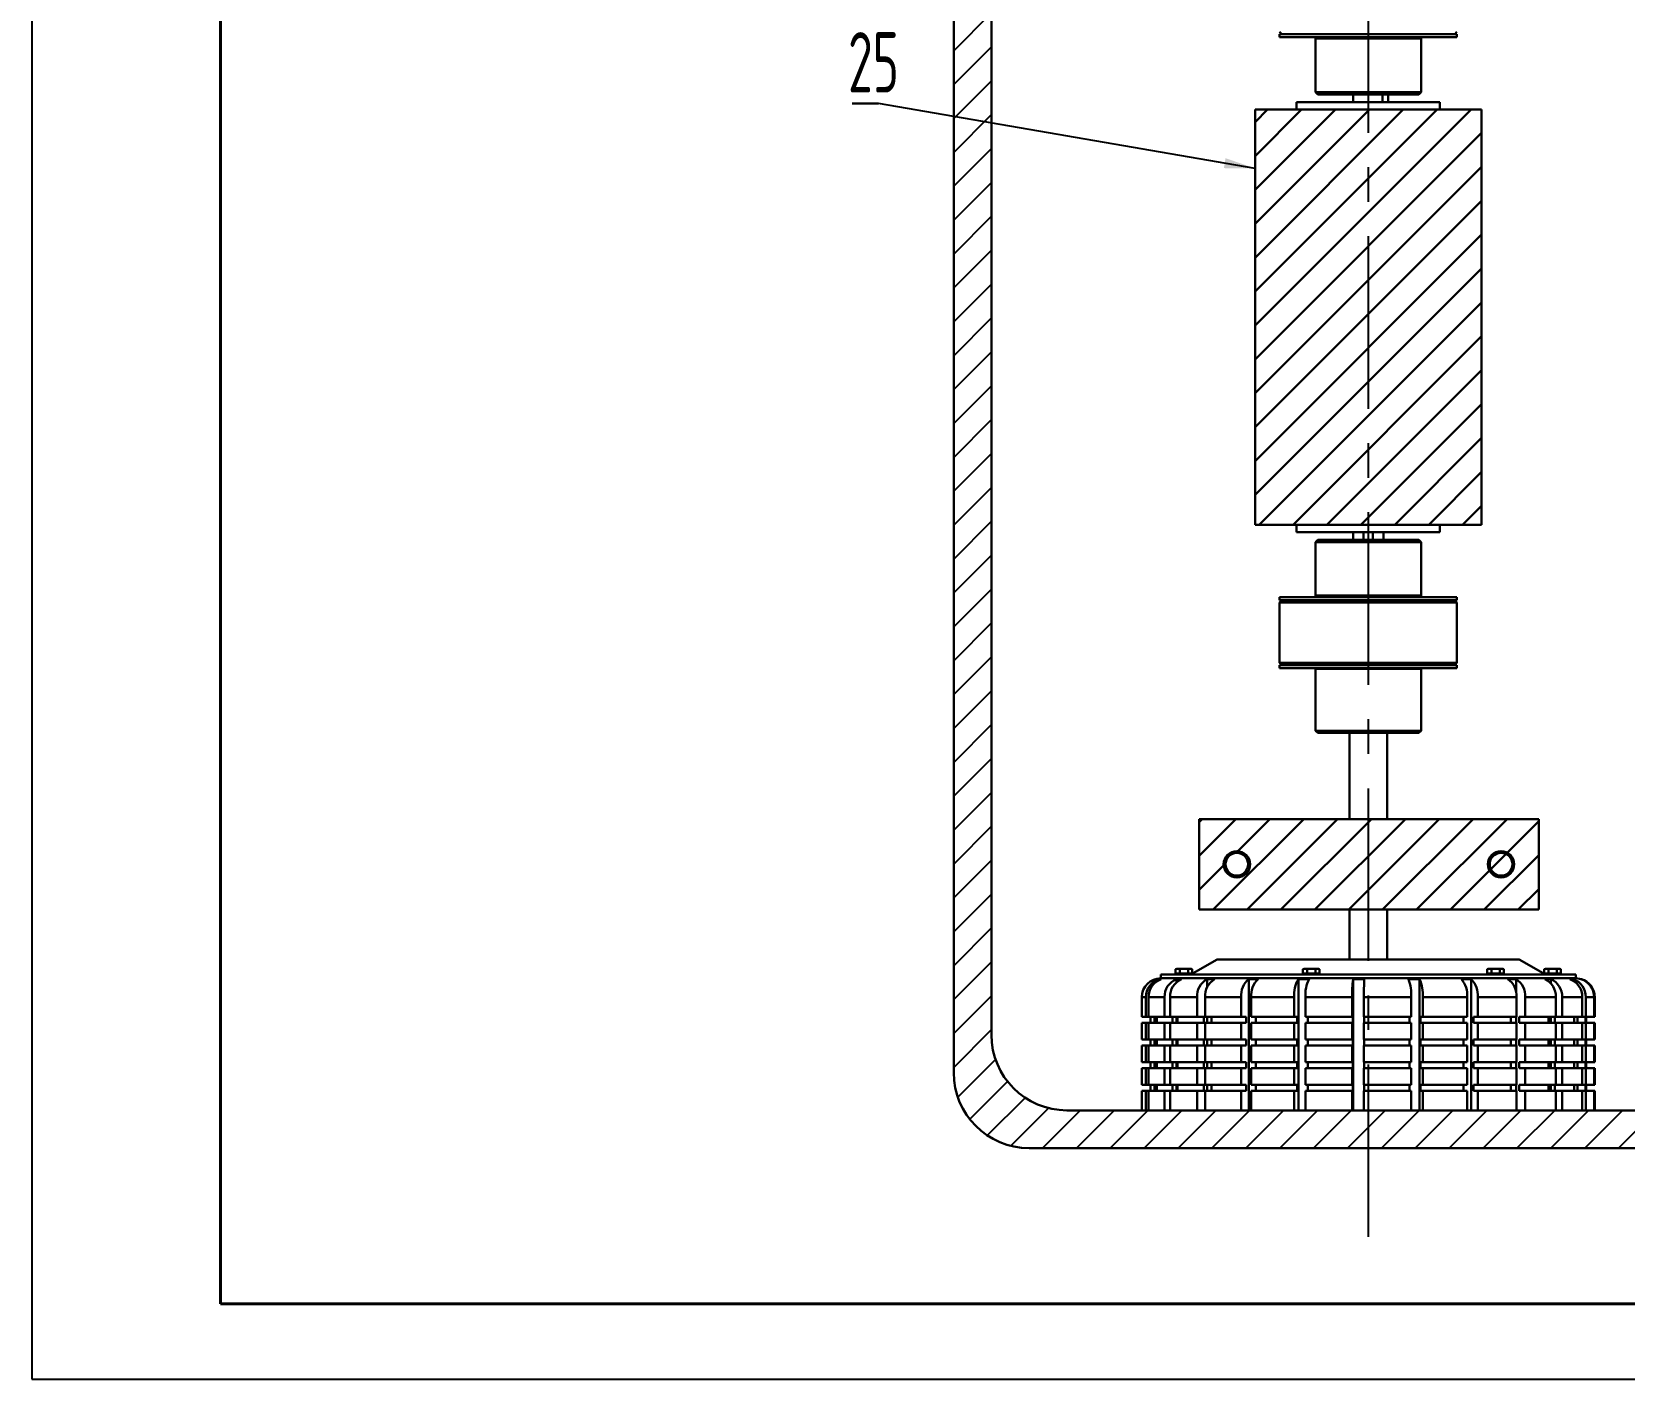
# Model space of a CAD drawing. Header units: millimetres. Extents: x 0 to 4412, y -498 to 1086.
# Drawn here: x 0 to 211, y 0 to 178.5 of the extents above; entities that cross this region are included whole.
import ezdxf

# ---------------------------------------------------------------- set-up
doc = ezdxf.new("R2010")
doc.units = ezdxf.units.MM
doc.header["$LTSCALE"] = 1.8
doc.linetypes.add('CENTERX2', pattern=[20.32, 12.7, -2.54, 2.54, -2.54])
doc.layers.add('10', color=7, linetype='Continuous')
doc.layers.add('5', color=7, linetype='Continuous')
doc.styles.add('SLDTEXTSTYLE3', font='TXT', dxfattribs={"width": 0.7})
doc.dimstyles.new('SLDDIMSTYLE2', dxfattribs={"dimtxt": 0.18, "dimasz": 4.08, "dimexe": 0, "dimexo": 0.0625, "dimgap": 0, "dimtad": 0, "dimtih": 1, "dimtoh": 1, "dimdec": 0, "dimrnd": 1e-09, "dimzin": 0, "dimdsep": 46, "dimtxsty": 'Standard', "dimsah": 1, "dimcen": 0.09, "dimadec": 0, "dimazin": 0, "dimtfac": 4.08, "dimtdec": 0, "dimtofl": 0, "dimtmove": 0, "dimatfit": 3, "dimfxl": 1, "dimfrac": 2, "dimtolj": 1, "dimtzin": 0, "dimarcsym": 0})

# ---------------------------------------------------------------- blocks, each defined once
blk = doc.blocks.new('SW_NOTE_0_24')
at = {"layer": '10', "color": 0}
for p, q in [((-3.46, 0), (0, 0)), ((0, 0), (-3.46, 0)), ((-3.46, 0), (0, 0)), ((0, 0), (-3.46, 0)), ((-3.46, 0), (0, 0)), ((0, 0), (-3.46, 0))]:
    blk.add_line(p, q, dxfattribs=at)
at = {"layer": '10', "color": 0, "insert": (-0.64, 9.45), "char_height": 8, "attachment_point": 2, "style": 'SLDTEXTSTYLE3'}
blk.add_mtext('{\\Fgbenor|c134;25}', dxfattribs=at)

msp = doc.modelspace()

# ---------------------------------------------------------------- hatches: boundary and pattern name
at = {"layer": '10', "linetype": 'Continuous', "lineweight": 25}
h = msp.add_hatch(dxfattribs=at)
h.set_pattern_fill('ANSI31', color=256, style=0)
edge = h.paths.add_edge_path(flags=0)
edge.add_line((132.1298, 30.6141), (562.1298, 30.6141))
edge.add_arc((562.1298, 40.6141), 10, 270, 360)
edge.add_line((572.1298, 40.6141), (572.1298, 240.8141))
edge.add_arc((562.1298, 240.8141), 10, 0, 90)
edge.add_line((562.1298, 250.8141), (132.1298, 250.8141))
edge.add_arc((132.1298, 240.8141), 10, 90, 180)
edge.add_line((122.1298, 240.8141), (122.1298, 40.6141))
edge.add_arc((132.1298, 40.6141), 10, 180, 270)
edge = h.paths.add_edge_path(flags=0)
edge.add_arc((137.1298, 45.6141), 10, 180, 270, ccw=False)
edge.add_line((127.1298, 45.6141), (127.1298, 235.8141))
edge.add_arc((137.1298, 235.8141), 10, 90, 180, ccw=False)
edge.add_line((137.1298, 245.8141), (557.1298, 245.8141))
edge.add_arc((557.1298, 235.8141), 10, 0, 90, ccw=False)
edge.add_line((567.1298, 235.8141), (567.1298, 45.6141))
edge.add_arc((557.1298, 45.6141), 10, -90, 0, ccw=False)
edge.add_line((557.1298, 35.6141), (137.1298, 35.6141))
at = {"layer": '10', "linetype": 'Continuous', "lineweight": 30}
h = msp.add_hatch(dxfattribs=at)
h.set_pattern_fill('ANSI31', color=256, style=0)
h.paths.add_polyline_path([(162.0526, 113.2141), (192.0526, 113.2141), (192.0526, 168.2141), (162.0526, 168.2141)], flags=0)
h = msp.add_hatch(dxfattribs=at)
h.set_pattern_fill('ANSI31', color=256, style=0)
h.paths.add_polyline_path([(154.6422, 62.2141), (199.6422, 62.2141), (199.6422, 74.2141), (154.6422, 74.2141)], flags=0)
edge = h.paths.add_edge_path(flags=0)
edge.add_arc((194.6422, 68.2141), 1.75, 0, 360)
edge = h.paths.add_edge_path(flags=0)
edge.add_arc((159.6422, 68.2141), 1.75, 0, 360)
at = {"layer": '10', "linetype": 'Continuous', "lineweight": 18}
h = msp.add_hatch(dxfattribs=at)
h.set_pattern_fill('ANSI32', color=256, style=0)
edge = h.paths.add_edge_path(flags=0)
edge.add_arc((159.6422, 68.2141), 1.5, 0, 360)
at = {"layer": '10', "linetype": 'Continuous', "lineweight": 30}
h = msp.add_hatch(dxfattribs=at)
h.set_pattern_fill('ANSI32', color=256, style=0)
edge = h.paths.add_edge_path(flags=0)
edge.add_arc((194.6422, 68.2141), 1.5, 0, 360)

# ---------------------------------------------------------------- linework, layer by layer
at = {"color": 7, "linetype": 'Continuous', "lineweight": 30}
for p, q in [((122.1298, 40.6141), (122.1298, 240.8141)), ((127.1298, 45.6141), (127.1298, 235.8141)), ((165.3026, 178.5141), (165.6026, 178.2141)), ((165.3026, 178.2141), (165.3026, 177.8141)), ((188.8026, 178.2141), (165.3026, 178.2141)), ((188.8026, 177.8141), (165.3026, 177.8141)), ((170.0526, 177.6141), (170.0526, 170.5141)), ((184.0526, 177.6141), (170.0526, 177.6141)), ((184.0526, 170.5141), (184.0526, 177.6141)), ((188.5026, 178.2141), (188.8026, 178.5141)), ((188.8026, 177.8141), (188.8026, 178.2141)), ((167.5526, 169.2141), (167.5526, 168.2141)), ((167.5526, 169.2141), (177.0526, 169.2141)), ((170.0526, 170.5141), (170.3526, 170.2141)), ((170.0526, 170.5141), (184.0526, 170.5141)), ((183.7526, 170.2141), (170.3526, 170.2141)), ((175.0526, 170.2141), (175.0526, 169.2141)), ((177.0526, 169.2141), (186.5526, 169.2141)), ((178.9524, 170.2141), (178.9524, 169.2141)), ((179.7024, 170.2141), (179.7024, 169.2141)), ((183.7526, 170.2141), (184.0526, 170.5141)), ((186.5526, 168.2141), (186.5526, 169.2141)), ((162.0526, 113.2141), (162.0526, 168.2141)), ((162.0526, 168.2141), (192.0526, 168.2141)), ((192.0526, 168.2141), (192.0526, 113.2141)), ((192.0526, 113.2141), (162.0526, 113.2141)), ((167.5526, 113.2141), (167.5526, 112.2141)), ((186.5526, 112.2141), (167.5526, 112.2141)), ((175.0526, 112.2141), (175.0526, 111.2141)), ((176.4276, 111.2141), (176.4276, 112.2141)), ((177.6776, 111.2141), (177.6776, 112.2141)), ((179.0526, 111.2141), (179.0526, 112.2141)), ((186.5526, 112.2141), (186.5526, 113.2141)), ((170.3526, 111.2141), (170.0526, 110.9141)), ((170.0526, 110.9141), (170.0526, 103.8141)), ((184.0526, 110.9141), (170.0526, 110.9141)), ((170.3526, 111.2141), (183.7526, 111.2141)), ((184.0526, 110.9141), (183.7526, 111.2141)), ((184.0526, 103.8141), (184.0526, 110.9141)), ((165.3026, 103.6141), (165.3026, 103.2141)), ((165.3026, 103.6141), (174.0115, 103.6141)), ((170.0526, 103.8141), (184.0526, 103.8141)), ((174.0115, 103.6141), (188.8026, 103.6141)), ((188.8026, 103.2141), (188.8026, 103.6141)), ((165.6026, 103.2141), (165.3026, 102.9141)), ((165.3026, 103.2141), (174.0115, 103.2141)), ((165.3026, 102.9141), (165.3026, 94.9141)), ((182.9276, 102.9141), (165.3026, 102.9141)), ((174.0115, 103.2141), (188.8026, 103.2141)), ((188.8026, 102.9141), (182.9276, 102.9141)), ((188.8026, 102.9141), (188.5026, 103.2141)), ((188.8026, 94.9141), (188.8026, 102.9141)), ((165.3026, 94.9141), (165.6026, 94.6141)), ((165.3026, 94.9141), (182.9276, 94.9141)), ((165.3026, 94.6141), (165.3026, 94.2141)), ((165.3026, 94.6141), (185.3611, 94.6141)), ((165.3026, 94.2141), (185.3611, 94.2141)), ((170.0526, 94.1141), (170.0526, 85.9141)), ((184.0526, 94.1141), (170.0526, 94.1141)), ((182.9276, 94.9141), (188.8026, 94.9141)), ((184.0526, 85.9141), (184.0526, 94.1141)), ((185.3611, 94.6141), (188.8026, 94.6141)), ((185.3611, 94.2141), (188.8026, 94.2141)), ((188.5026, 94.6141), (188.8026, 94.9141)), ((188.8026, 94.2141), (188.8026, 94.6141)), ((170.0526, 85.9141), (170.3526, 85.6141)), ((170.0526, 85.9141), (184.0526, 85.9141)), ((183.7526, 85.6141), (170.3526, 85.6141)), ((174.5526, 85.6141), (174.5526, 74.2141)), ((179.5526, 74.2141), (179.5526, 85.6141)), ((183.7526, 85.6141), (184.0526, 85.9141)), ((154.6422, 74.2141), (154.6422, 62.2141)), ((154.6422, 74.2141), (199.6422, 74.2141)), ((199.6422, 62.2141), (199.6422, 74.2141)), ((199.6422, 62.2141), (154.6422, 62.2141)), ((174.5526, 62.2141), (174.5526, 55.6141)), ((179.5526, 55.6141), (179.5526, 62.2141)), ((157.0526, 55.6141), (153.5526, 53.6141)), ((197.0526, 55.6141), (157.0526, 55.6141)), ((200.5526, 53.6141), (197.0526, 55.6141)), ((149.3127, 52.9989), (149.6304, 52.9989)), ((149.3127, 52.8701), (149.3127, 52.9989)), ((149.5526, 53.6141), (149.5526, 53.1141)), ((204.5526, 53.6141), (149.5526, 53.6141)), ((149.5526, 53.1141), (204.5526, 53.1141)), ((151.6812, 54.3766), (151.5335, 54.3228)), ((151.5335, 54.3228), (151.8091, 54.3766)), ((151.5335, 53.7391), (151.5335, 54.3228)), ((152.0848, 53.7391), (151.5335, 53.7391)), ((151.641, 52.9989), (152.3218, 52.9989)), ((151.641, 52.5931), (151.641, 52.9989)), ((151.8091, 54.3766), (151.6812, 54.3766)), ((151.7437, 53.7391), (151.8687, 53.6141)), ((151.8091, 54.3766), (152.0848, 54.3228)), ((152.6362, 54.3766), (151.8091, 54.3766)), ((152.0848, 53.7391), (152.0848, 54.3228)), ((153.1876, 53.7391), (152.0848, 53.7391)), ((152.6362, 54.3766), (153.4633, 54.3766)), ((153.1876, 54.3228), (153.4633, 54.3766)), ((153.1876, 53.7391), (153.1876, 54.3228)), ((153.7389, 53.7391), (153.1876, 53.7391)), ((153.4037, 53.6141), (153.5287, 53.7391)), ((153.4633, 54.3766), (153.7389, 54.3228)), ((153.5912, 54.3766), (153.4633, 54.3766)), ((153.7389, 54.3228), (153.5912, 54.3766)), ((153.7389, 53.7391), (153.7389, 54.3228)), ((155.7011, 52.9989), (156.6985, 52.9989)), ((155.7011, 51.9159), (155.7011, 52.9989)), ((161.2163, 52.9989), (162.4624, 52.9989)), ((161.2163, 35.6141), (161.2163, 52.9989)), ((167.8107, 52.9989), (169.2205, 52.9989)), ((167.8107, 35.6141), (167.8107, 52.9989)), ((168.5402, 54.3766), (168.3924, 54.3228)), ((168.3924, 54.3228), (168.6681, 54.3766)), ((168.3924, 53.7391), (168.3924, 54.3228)), ((168.9438, 53.7391), (168.3924, 53.7391)), ((168.6681, 54.3766), (168.5402, 54.3766)), ((168.6027, 53.7391), (168.7277, 53.6141)), ((168.6681, 54.3766), (168.9438, 54.3228)), ((169.4952, 54.3766), (168.6681, 54.3766)), ((168.9438, 54.3228), (169.4952, 54.3766)), ((168.9438, 53.7391), (168.9438, 54.3228)), ((170.0465, 53.7391), (168.9438, 53.7391)), ((169.4952, 54.3766), (170.0465, 54.3228)), ((170.3222, 54.3766), (169.4952, 54.3766)), ((170.0465, 53.7391), (170.0465, 54.3228)), ((170.5979, 53.7391), (170.0465, 53.7391)), ((170.2627, 53.6141), (170.3877, 53.7391)), ((170.3222, 54.3766), (170.4502, 54.3766)), ((170.5979, 54.3228), (170.4502, 54.3766)), ((170.5979, 53.7391), (170.5979, 54.3228)), ((175.0349, 52.9989), (176.5124, 52.9989)), ((175.0349, 35.6141), (175.0349, 52.9989)), ((182.3967, 52.9989), (183.8411, 52.9989)), ((183.8411, 35.6141), (183.8411, 52.9989)), ((189.3942, 52.9989), (190.7072, 52.9989)), ((190.7072, 35.6141), (190.7072, 52.9989)), ((192.9566, 54.3766), (192.8088, 54.3228)), ((192.8088, 53.7391), (192.8088, 54.3228)), ((193.3602, 53.7391), (192.8088, 53.7391)), ((193.0845, 54.3766), (192.9566, 54.3766)), ((193.0191, 53.7391), (193.1441, 53.6141)), ((193.9116, 54.3766), (193.0845, 54.3766)), ((193.3602, 54.3228), (193.9116, 54.3766)), ((193.3602, 53.7391), (193.3602, 54.3228)), ((194.4629, 53.7391), (193.3602, 53.7391)), ((193.9116, 54.3766), (194.4629, 54.3228)), ((194.7386, 54.3766), (193.9116, 54.3766)), ((194.4629, 54.3228), (194.7386, 54.3766)), ((194.4629, 53.7391), (194.4629, 54.3228)), ((195.0143, 53.7391), (194.4629, 53.7391)), ((194.6791, 53.6141), (194.8041, 53.7391)), ((194.7386, 54.3766), (195.0143, 54.3228)), ((194.8666, 54.3766), (194.7386, 54.3766)), ((195.0143, 54.3228), (194.8666, 54.3766)), ((195.0143, 53.7391), (195.0143, 54.3228)), ((195.5507, 52.9989), (196.6428, 52.9989)), ((196.6428, 51.2497), (196.6428, 52.9989)), ((200.514, 54.3766), (200.3663, 54.3228)), ((200.3663, 54.3228), (200.6419, 54.3766)), ((200.3663, 53.7391), (200.3663, 54.3228)), ((200.9176, 53.7391), (200.3663, 53.7391)), ((200.4465, 52.9989), (201.2433, 52.9989)), ((200.6419, 54.3766), (200.514, 54.3766)), ((200.5765, 53.7391), (200.7015, 53.6141)), ((201.469, 54.3766), (200.6419, 54.3766)), ((200.6419, 54.3766), (200.9176, 54.3228)), ((200.9176, 53.7391), (200.9176, 54.3228)), ((202.0204, 53.7391), (200.9176, 53.7391)), ((201.2433, 52.4358), (201.2433, 52.9989)), ((202.2961, 54.3766), (201.469, 54.3766)), ((202.0204, 54.3228), (202.2961, 54.3766)), ((202.0204, 53.7391), (202.0204, 54.3228)), ((202.5717, 53.7391), (202.0204, 53.7391)), ((202.2365, 53.6141), (202.3615, 53.7391)), ((202.2961, 54.3766), (202.5717, 54.3228)), ((202.424, 54.3766), (202.2961, 54.3766)), ((202.5717, 54.3228), (202.424, 54.3766)), ((202.5717, 53.7391), (202.5717, 54.3228)), ((203.7481, 52.9989), (204.1952, 52.9989)), ((204.1952, 52.7944), (204.1952, 52.9989)), ((204.5526, 53.1141), (204.5526, 53.6141)), ((205.2305, 52.9989), (205.2974, 52.9989)), ((205.2974, 52.9768), (205.2974, 52.9989)), ((147.0526, 50.6141), (147.0526, 48.0141)), ((147.5943, 50.6141), (147.0526, 50.6141)), ((147.5943, 48.0141), (147.5943, 50.6141)), ((150.0669, 50.6141), (147.9317, 50.6141)), ((147.9317, 48.0141), (147.9317, 50.6141)), ((150.0669, 48.0141), (150.0669, 50.6141)), ((154.3785, 50.6141), (150.7898, 50.6141)), ((150.7898, 48.0141), (150.7898, 50.6141)), ((154.3785, 48.0141), (154.3785, 50.6141)), ((160.2353, 50.6141), (155.4377, 50.6141)), ((155.4377, 48.0141), (155.4377, 50.6141)), ((160.2353, 48.0141), (160.2353, 50.6141)), ((167.2382, 50.6141), (161.5586, 50.6141)), ((161.5586, 48.0141), (161.5586, 50.6141)), ((167.2382, 48.0141), (167.2382, 50.6141)), ((174.91, 50.6141), (168.7354, 50.6141)), ((168.7354, 48.0141), (168.7354, 50.6141)), ((174.91, 48.0141), (174.91, 50.6141)), ((182.7277, 50.6141), (176.479, 50.6141)), ((176.479, 48.0141), (176.479, 50.6141)), ((182.7277, 48.0141), (182.7277, 50.6141)), ((190.1587, 50.6141), (184.2617, 50.6141)), ((184.2617, 48.0141), (184.2617, 50.6141)), ((190.1587, 48.0141), (190.1587, 50.6141)), ((196.6966, 50.6141), (191.5531, 50.6141)), ((191.5531, 48.0141), (191.5531, 50.6141)), ((196.6966, 48.0141), (196.6966, 50.6141)), ((201.8957, 50.6141), (197.8563, 50.6141)), ((197.8563, 48.0141), (197.8563, 50.6141)), ((201.8957, 48.0141), (201.8957, 50.6141)), ((205.4018, 50.6141), (202.7418, 50.6141)), ((202.7418, 48.0141), (202.7418, 50.6141)), ((205.4018, 48.0141), (205.4018, 50.6141)), ((206.976, 50.6141), (205.8766, 50.6141)), ((205.8766, 48.0141), (205.8766, 50.6141)), ((206.976, 48.0141), (206.976, 50.6141)), ((207.0471, 48.0141), (207.0471, 50.6141)), ((207.0526, 50.6141), (207.0471, 50.6141)), ((207.0526, 48.0141), (207.0526, 50.6141)), ((147.5943, 48.0141), (147.0526, 48.0141)), ((147.0526, 47.2141), (147.0526, 45.0141)), ((147.5943, 47.2141), (147.0526, 47.2141)), ((147.9317, 48.0141), (147.5943, 48.0141)), ((147.5943, 45.0141), (147.5943, 47.2141)), ((147.5943, 47.2141), (147.9317, 47.2141)), ((150.0669, 48.0141), (147.9317, 48.0141)), ((147.9317, 45.0141), (147.9317, 47.2141)), ((150.0669, 47.2141), (147.9317, 47.2141)), ((148.2026, 48.0141), (148.2026, 47.2141)), ((148.7235, 47.2141), (148.7235, 48.0141)), ((149.048, 48.0141), (149.048, 47.2141)), ((150.7898, 48.0141), (150.0669, 48.0141)), ((150.0669, 45.0141), (150.0669, 47.2141)), ((150.0669, 47.2141), (150.7898, 47.2141)), ((154.3785, 48.0141), (150.7898, 48.0141)), ((150.7898, 45.0141), (150.7898, 47.2141)), ((154.3785, 47.2141), (150.7898, 47.2141)), ((151.1013, 47.2141), (151.1013, 48.0141)), ((151.641, 47.2141), (151.641, 48.0141)), ((151.7965, 48.0141), (151.7965, 47.2141)), ((155.2477, 48.0141), (154.3785, 48.0141)), ((154.3785, 45.0141), (154.3785, 47.2141)), ((154.3785, 47.2141), (155.2477, 47.2141)), ((155.2477, 47.2141), (155.2477, 48.0141)), ((160.2353, 48.0141), (155.4377, 48.0141)), ((155.4377, 45.0141), (155.4377, 47.2141)), ((160.2353, 47.2141), (155.4377, 47.2141)), ((155.7011, 47.2141), (155.7011, 48.0141)), ((156.2662, 48.0141), (156.2662, 47.2141)), ((160.88, 48.0141), (160.2353, 48.0141)), ((160.2353, 45.0141), (160.2353, 47.2141)), ((160.2353, 47.2141), (160.88, 47.2141)), ((160.88, 47.2141), (160.88, 48.0141)), ((167.2382, 48.0141), (161.5586, 48.0141)), ((161.5586, 45.0141), (161.5586, 47.2141)), ((167.2382, 47.2141), (161.5586, 47.2141)), ((162.1525, 48.0141), (162.1525, 47.2141)), ((167.6144, 48.0141), (167.2382, 48.0141)), ((167.2382, 45.0141), (167.2382, 47.2141)), ((167.2382, 47.2141), (167.6144, 47.2141)), ((167.6144, 47.2141), (167.6144, 48.0141)), ((174.91, 48.0141), (168.7354, 48.0141)), ((168.7354, 45.0141), (168.7354, 47.2141)), ((174.91, 47.2141), (168.7354, 47.2141)), ((169.0542, 48.0141), (169.0542, 47.2141)), ((174.9921, 48.0141), (174.91, 48.0141)), ((174.91, 45.0141), (174.91, 47.2141)), ((174.91, 47.2141), (174.9921, 47.2141)), ((174.9921, 47.2141), (174.9921, 48.0141)), ((182.7277, 48.0141), (176.479, 48.0141)), ((176.479, 45.0141), (176.479, 47.2141)), ((182.7277, 47.2141), (176.479, 47.2141)), ((176.5009, 48.0141), (176.5009, 47.2141)), ((182.5102, 47.2141), (182.5102, 48.0141)), ((182.7277, 45.0141), (182.7277, 47.2141)), ((183.9853, 48.0141), (183.9853, 47.2141)), ((184.2617, 48.0141), (183.9853, 48.0141)), ((183.9853, 47.2141), (184.2617, 47.2141)), ((190.1587, 48.0141), (184.2617, 48.0141)), ((184.2617, 45.0141), (184.2617, 47.2141)), ((190.1587, 47.2141), (184.2617, 47.2141)), ((189.6563, 47.2141), (189.6563, 48.0141)), ((190.1587, 45.0141), (190.1587, 47.2141)), ((190.9972, 48.0141), (190.9972, 47.2141)), ((191.5531, 48.0141), (190.9972, 48.0141)), ((190.9972, 47.2141), (191.5531, 47.2141)), ((196.6966, 48.0141), (191.5531, 48.0141)), ((191.5531, 45.0141), (191.5531, 47.2141)), ((196.6966, 47.2141), (191.5531, 47.2141)), ((195.9435, 47.2141), (195.9435, 48.0141)), ((196.6428, 47.2141), (196.6428, 48.0141)), ((196.6966, 45.0141), (196.6966, 47.2141)), ((197.8563, 48.0141), (197.0588, 48.0141)), ((197.0588, 48.0141), (197.0588, 47.2141)), ((197.0588, 47.2141), (197.8563, 47.2141)), ((201.8957, 48.0141), (197.8563, 48.0141)), ((197.8563, 45.0141), (197.8563, 47.2141)), ((201.8957, 47.2141), (197.8563, 47.2141)), ((200.9434, 47.2141), (200.9434, 48.0141)), ((201.2433, 47.2141), (201.2433, 48.0141)), ((201.757, 48.0141), (201.757, 47.2141)), ((202.7418, 48.0141), (201.8957, 48.0141)), ((201.8957, 45.0141), (201.8957, 47.2141)), ((201.8957, 47.2141), (202.7418, 47.2141)), ((205.4018, 48.0141), (202.7418, 48.0141)), ((202.7418, 45.0141), (202.7418, 47.2141)), ((205.4018, 47.2141), (202.7418, 47.2141)), ((204.3151, 47.2141), (204.3151, 48.0141)), ((204.7717, 48.0141), (204.7717, 47.2141)), ((205.8766, 48.0141), (205.4018, 48.0141)), ((205.4018, 45.0141), (205.4018, 47.2141)), ((205.4018, 47.2141), (205.8766, 47.2141)), ((205.8289, 47.2141), (205.8289, 48.0141)), ((206.976, 48.0141), (205.8766, 48.0141)), ((205.8766, 45.0141), (205.8766, 47.2141)), ((206.976, 47.2141), (205.8766, 47.2141)), ((205.8973, 48.0141), (205.8973, 47.2141)), ((205.9026, 47.2141), (205.9026, 48.0141)), ((207.0471, 48.0141), (206.976, 48.0141)), ((206.976, 45.0141), (206.976, 47.2141)), ((206.976, 47.2141), (207.0471, 47.2141)), ((207.0526, 48.0141), (207.0471, 48.0141)), ((207.0471, 45.0141), (207.0471, 47.2141)), ((207.0526, 47.2141), (207.0471, 47.2141)), ((207.0526, 45.0141), (207.0526, 47.2141)), ((147.5943, 45.0141), (147.0526, 45.0141)), ((147.9317, 45.0141), (147.5943, 45.0141)), ((150.0669, 45.0141), (147.9317, 45.0141)), ((148.2026, 45.0141), (148.2026, 44.2141)), ((148.7235, 44.2141), (148.7235, 45.0141)), ((149.048, 45.0141), (149.048, 44.2141)), ((150.7898, 45.0141), (150.0669, 45.0141)), ((154.3785, 45.0141), (150.7898, 45.0141)), ((151.1013, 44.2141), (151.1013, 45.0141)), ((151.641, 44.2141), (151.641, 45.0141)), ((151.7965, 45.0141), (151.7965, 44.2141)), ((155.2477, 45.0141), (154.3785, 45.0141)), ((155.2477, 44.2141), (155.2477, 45.0141)), ((160.2353, 45.0141), (155.4377, 45.0141)), ((155.7011, 44.2141), (155.7011, 45.0141)), ((156.2662, 45.0141), (156.2662, 44.2141)), ((160.88, 45.0141), (160.2353, 45.0141)), ((160.88, 44.2141), (160.88, 45.0141)), ((167.2382, 45.0141), (161.5586, 45.0141)), ((162.1525, 45.0141), (162.1525, 44.2141)), ((167.6144, 45.0141), (167.2382, 45.0141)), ((167.6144, 44.2141), (167.6144, 45.0141)), ((174.91, 45.0141), (168.7354, 45.0141)), ((169.0542, 45.0141), (169.0542, 44.2141)), ((174.9921, 45.0141), (174.91, 45.0141)), ((174.9921, 44.2141), (174.9921, 45.0141)), ((182.7277, 45.0141), (176.479, 45.0141)), ((176.5009, 45.0141), (176.5009, 44.2141)), ((182.5102, 44.2141), (182.5102, 45.0141)), ((183.9853, 45.0141), (183.9853, 44.2141)), ((184.2617, 45.0141), (183.9853, 45.0141)), ((190.1587, 45.0141), (184.2617, 45.0141)), ((189.6563, 44.2141), (189.6563, 45.0141)), ((190.9972, 45.0141), (190.9972, 44.2141)), ((191.5531, 45.0141), (190.9972, 45.0141)), ((196.6966, 45.0141), (191.5531, 45.0141)), ((195.9435, 44.2141), (195.9435, 45.0141)), ((196.6428, 44.2141), (196.6428, 45.0141)), ((197.8563, 45.0141), (197.0588, 45.0141)), ((197.0588, 45.0141), (197.0588, 44.2141)), ((201.8957, 45.0141), (197.8563, 45.0141)), ((200.9434, 44.2141), (200.9434, 45.0141)), ((201.2433, 44.2141), (201.2433, 45.0141)), ((201.757, 45.0141), (201.757, 44.2141)), ((202.7418, 45.0141), (201.8957, 45.0141)), ((205.4018, 45.0141), (202.7418, 45.0141)), ((204.3151, 44.2141), (204.3151, 45.0141)), ((204.7717, 45.0141), (204.7717, 44.2141)), ((205.8766, 45.0141), (205.4018, 45.0141)), ((205.8289, 44.2141), (205.8289, 45.0141)), ((206.976, 45.0141), (205.8766, 45.0141)), ((205.8973, 45.0141), (205.8973, 44.2141)), ((205.9026, 44.2141), (205.9026, 45.0141)), ((207.0471, 45.0141), (206.976, 45.0141)), ((207.0526, 45.0141), (207.0471, 45.0141)), ((147.0526, 44.2141), (147.0526, 42.0141)), ((147.5943, 44.2141), (147.0526, 44.2141)), ((147.5943, 42.0141), (147.5943, 44.2141)), ((147.5943, 44.2141), (147.9317, 44.2141)), ((147.9317, 42.0141), (147.9317, 44.2141)), ((150.0669, 44.2141), (147.9317, 44.2141)), ((150.0669, 42.0141), (150.0669, 44.2141)), ((150.0669, 44.2141), (150.7898, 44.2141)), ((150.7898, 42.0141), (150.7898, 44.2141)), ((154.3785, 44.2141), (150.7898, 44.2141)), ((154.3785, 42.0141), (154.3785, 44.2141)), ((154.3785, 44.2141), (155.2477, 44.2141)), ((155.4377, 42.0141), (155.4377, 44.2141)), ((160.2353, 44.2141), (155.4377, 44.2141)), ((160.2353, 42.0141), (160.2353, 44.2141)), ((160.2353, 44.2141), (160.88, 44.2141)), ((161.5586, 42.0141), (161.5586, 44.2141)), ((167.2382, 44.2141), (161.5586, 44.2141)), ((167.2382, 42.0141), (167.2382, 44.2141)), ((167.2382, 44.2141), (167.6144, 44.2141)), ((168.7354, 42.0141), (168.7354, 44.2141)), ((174.91, 44.2141), (168.7354, 44.2141)), ((174.91, 42.0141), (174.91, 44.2141)), ((174.91, 44.2141), (174.9921, 44.2141)), ((176.479, 42.0141), (176.479, 44.2141)), ((182.7277, 44.2141), (176.479, 44.2141)), ((182.7277, 42.0141), (182.7277, 44.2141)), ((183.9853, 44.2141), (184.2617, 44.2141)), ((184.2617, 42.0141), (184.2617, 44.2141)), ((190.1587, 44.2141), (184.2617, 44.2141)), ((190.1587, 42.0141), (190.1587, 44.2141)), ((190.9972, 44.2141), (191.5531, 44.2141)), ((191.5531, 42.0141), (191.5531, 44.2141)), ((196.6966, 44.2141), (191.5531, 44.2141)), ((196.6966, 42.0141), (196.6966, 44.2141)), ((197.0588, 44.2141), (197.8563, 44.2141)), ((197.8563, 42.0141), (197.8563, 44.2141)), ((201.8957, 44.2141), (197.8563, 44.2141)), ((201.8957, 42.0141), (201.8957, 44.2141)), ((201.8957, 44.2141), (202.7418, 44.2141)), ((202.7418, 42.0141), (202.7418, 44.2141)), ((205.4018, 44.2141), (202.7418, 44.2141)), ((205.4018, 42.0141), (205.4018, 44.2141)), ((205.4018, 44.2141), (205.8766, 44.2141)), ((205.8766, 42.0141), (205.8766, 44.2141)), ((206.976, 44.2141), (205.8766, 44.2141)), ((206.976, 42.0141), (206.976, 44.2141)), ((206.976, 44.2141), (207.0471, 44.2141)), ((207.0471, 42.0141), (207.0471, 44.2141)), ((207.0526, 44.2141), (207.0471, 44.2141)), ((207.0526, 42.0141), (207.0526, 44.2141)), ((147.5943, 42.0141), (147.0526, 42.0141)), ((147.0526, 41.2141), (147.0526, 39.0141)), ((147.5943, 41.2141), (147.0526, 41.2141)), ((147.9317, 42.0141), (147.5943, 42.0141)), ((147.5943, 39.0141), (147.5943, 41.2141)), ((147.5943, 41.2141), (147.9317, 41.2141)), ((150.0669, 42.0141), (147.9317, 42.0141)), ((147.9317, 39.0141), (147.9317, 41.2141)), ((150.0669, 41.2141), (147.9317, 41.2141)), ((148.2026, 42.0141), (148.2026, 41.2141)), ((148.7235, 41.2141), (148.7235, 42.0141)), ((149.048, 42.0141), (149.048, 41.2141)), ((150.7898, 42.0141), (150.0669, 42.0141)), ((150.0669, 39.0141), (150.0669, 41.2141)), ((150.0669, 41.2141), (150.7898, 41.2141)), ((154.3785, 42.0141), (150.7898, 42.0141)), ((150.7898, 39.0141), (150.7898, 41.2141)), ((154.3785, 41.2141), (150.7898, 41.2141)), ((151.1013, 41.2141), (151.1013, 42.0141)), ((151.641, 41.2141), (151.641, 42.0141)), ((151.7965, 42.0141), (151.7965, 41.2141)), ((155.2477, 42.0141), (154.3785, 42.0141)), ((154.3785, 39.0141), (154.3785, 41.2141)), ((154.3785, 41.2141), (155.2477, 41.2141)), ((155.2477, 41.2141), (155.2477, 42.0141)), ((160.2353, 42.0141), (155.4377, 42.0141)), ((155.4377, 39.0141), (155.4377, 41.2141)), ((160.2353, 41.2141), (155.4377, 41.2141)), ((155.7011, 41.2141), (155.7011, 42.0141)), ((156.2662, 42.0141), (156.2662, 41.2141)), ((160.88, 42.0141), (160.2353, 42.0141)), ((160.2353, 39.0141), (160.2353, 41.2141)), ((160.2353, 41.2141), (160.88, 41.2141)), ((160.88, 41.2141), (160.88, 42.0141)), ((167.2382, 42.0141), (161.5586, 42.0141)), ((161.5586, 39.0141), (161.5586, 41.2141)), ((167.2382, 41.2141), (161.5586, 41.2141)), ((162.1525, 42.0141), (162.1525, 41.2141)), ((167.6144, 42.0141), (167.2382, 42.0141)), ((167.2382, 39.0141), (167.2382, 41.2141)), ((167.2382, 41.2141), (167.6144, 41.2141)), ((167.6144, 41.2141), (167.6144, 42.0141)), ((174.91, 42.0141), (168.7354, 42.0141)), ((168.7354, 39.0141), (168.7354, 41.2141)), ((174.91, 41.2141), (168.7354, 41.2141)), ((169.0542, 42.0141), (169.0542, 41.2141)), ((174.9921, 42.0141), (174.91, 42.0141)), ((174.91, 39.0141), (174.91, 41.2141)), ((174.91, 41.2141), (174.9921, 41.2141)), ((174.9921, 41.2141), (174.9921, 42.0141)), ((182.7277, 42.0141), (176.479, 42.0141)), ((176.479, 39.0141), (176.479, 41.2141)), ((182.7277, 41.2141), (176.479, 41.2141)), ((176.5009, 42.0141), (176.5009, 41.2141)), ((182.5102, 41.2141), (182.5102, 42.0141)), ((182.7277, 39.0141), (182.7277, 41.2141)), ((183.9853, 42.0141), (183.9853, 41.2141)), ((184.2617, 42.0141), (183.9853, 42.0141)), ((183.9853, 41.2141), (184.2617, 41.2141)), ((190.1587, 42.0141), (184.2617, 42.0141)), ((184.2617, 39.0141), (184.2617, 41.2141)), ((190.1587, 41.2141), (184.2617, 41.2141)), ((189.6563, 41.2141), (189.6563, 42.0141)), ((190.1587, 39.0141), (190.1587, 41.2141)), ((190.9972, 42.0141), (190.9972, 41.2141)), ((191.5531, 42.0141), (190.9972, 42.0141)), ((190.9972, 41.2141), (191.5531, 41.2141)), ((196.6966, 42.0141), (191.5531, 42.0141)), ((191.5531, 39.0141), (191.5531, 41.2141)), ((196.6966, 41.2141), (191.5531, 41.2141)), ((195.9435, 41.2141), (195.9435, 42.0141)), ((196.6428, 41.2141), (196.6428, 42.0141)), ((196.6966, 39.0141), (196.6966, 41.2141)), ((197.8563, 42.0141), (197.0588, 42.0141)), ((197.0588, 42.0141), (197.0588, 41.2141)), ((197.0588, 41.2141), (197.8563, 41.2141)), ((201.8957, 42.0141), (197.8563, 42.0141)), ((197.8563, 39.0141), (197.8563, 41.2141)), ((201.8957, 41.2141), (197.8563, 41.2141)), ((200.9434, 41.2141), (200.9434, 42.0141)), ((201.2433, 41.2141), (201.2433, 42.0141)), ((201.757, 42.0141), (201.757, 41.2141)), ((202.7418, 42.0141), (201.8957, 42.0141)), ((201.8957, 39.0141), (201.8957, 41.2141)), ((201.8957, 41.2141), (202.7418, 41.2141)), ((205.4018, 42.0141), (202.7418, 42.0141)), ((202.7418, 39.0141), (202.7418, 41.2141)), ((205.4018, 41.2141), (202.7418, 41.2141)), ((204.3151, 41.2141), (204.3151, 42.0141)), ((204.7717, 42.0141), (204.7717, 41.2141)), ((205.8766, 42.0141), (205.4018, 42.0141)), ((205.4018, 39.0141), (205.4018, 41.2141)), ((205.4018, 41.2141), (205.8766, 41.2141)), ((205.8289, 41.2141), (205.8289, 42.0141)), ((206.976, 42.0141), (205.8766, 42.0141)), ((205.8766, 39.0141), (205.8766, 41.2141)), ((206.976, 41.2141), (205.8766, 41.2141)), ((205.8973, 42.0141), (205.8973, 41.2141)), ((205.9026, 41.2141), (205.9026, 42.0141)), ((207.0471, 42.0141), (206.976, 42.0141)), ((206.976, 39.0141), (206.976, 41.2141)), ((206.976, 41.2141), (207.0471, 41.2141)), ((207.0526, 42.0141), (207.0471, 42.0141)), ((207.0471, 39.0141), (207.0471, 41.2141)), ((207.0526, 41.2141), (207.0471, 41.2141)), ((207.0526, 39.0141), (207.0526, 41.2141)), ((147.5943, 39.0141), (147.0526, 39.0141)), ((147.0526, 38.2141), (147.0526, 35.6141)), ((147.5943, 38.2141), (147.0526, 38.2141)), ((147.9317, 39.0141), (147.5943, 39.0141)), ((147.5943, 35.6141), (147.5943, 38.2141)), ((147.5943, 38.2141), (147.9317, 38.2141)), ((150.0669, 39.0141), (147.9317, 39.0141)), ((147.9317, 35.6141), (147.9317, 38.2141)), ((150.0669, 38.2141), (147.9317, 38.2141)), ((148.2026, 39.0141), (148.2026, 38.2141)), ((148.7235, 38.2141), (148.7235, 39.0141)), ((149.048, 39.0141), (149.048, 38.2141)), ((150.7898, 39.0141), (150.0669, 39.0141)), ((150.0669, 35.6141), (150.0669, 38.2141)), ((150.0669, 38.2141), (150.7898, 38.2141)), ((154.3785, 39.0141), (150.7898, 39.0141)), ((150.7898, 35.6141), (150.7898, 38.2141)), ((154.3785, 38.2141), (150.7898, 38.2141)), ((151.1013, 38.2141), (151.1013, 39.0141)), ((151.641, 38.2141), (151.641, 39.0141)), ((151.7965, 39.0141), (151.7965, 38.2141)), ((155.2477, 39.0141), (154.3785, 39.0141)), ((154.3785, 35.6141), (154.3785, 38.2141)), ((154.3785, 38.2141), (155.2477, 38.2141)), ((155.2477, 38.2141), (155.2477, 39.0141)), ((160.2353, 39.0141), (155.4377, 39.0141)), ((155.4377, 35.6141), (155.4377, 38.2141)), ((160.2353, 38.2141), (155.4377, 38.2141)), ((155.7011, 38.2141), (155.7011, 39.0141)), ((156.2662, 39.0141), (156.2662, 38.2141)), ((160.88, 39.0141), (160.2353, 39.0141)), ((160.2353, 35.6141), (160.2353, 38.2141)), ((160.2353, 38.2141), (160.88, 38.2141)), ((160.88, 38.2141), (160.88, 39.0141)), ((167.2382, 39.0141), (161.5586, 39.0141)), ((161.5586, 35.6141), (161.5586, 38.2141)), ((167.2382, 38.2141), (161.5586, 38.2141)), ((162.1525, 39.0141), (162.1525, 38.2141)), ((167.6144, 39.0141), (167.2382, 39.0141)), ((167.2382, 35.6141), (167.2382, 38.2141)), ((167.2382, 38.2141), (167.6144, 38.2141)), ((167.6144, 38.2141), (167.6144, 39.0141)), ((174.91, 39.0141), (168.7354, 39.0141)), ((168.7354, 35.6141), (168.7354, 38.2141)), ((174.91, 38.2141), (168.7354, 38.2141)), ((169.0542, 39.0141), (169.0542, 38.2141)), ((174.9921, 39.0141), (174.91, 39.0141)), ((174.91, 35.6141), (174.91, 38.2141)), ((174.91, 38.2141), (174.9921, 38.2141)), ((174.9921, 38.2141), (174.9921, 39.0141)), ((182.7277, 39.0141), (176.479, 39.0141)), ((176.479, 35.6141), (176.479, 38.2141)), ((182.7277, 38.2141), (176.479, 38.2141)), ((176.5009, 39.0141), (176.5009, 38.2141)), ((182.5102, 38.2141), (182.5102, 39.0141)), ((182.7277, 35.6141), (182.7277, 38.2141)), ((183.9853, 39.0141), (183.9853, 38.2141)), ((184.2617, 39.0141), (183.9853, 39.0141)), ((183.9853, 38.2141), (184.2617, 38.2141)), ((190.1587, 39.0141), (184.2617, 39.0141)), ((184.2617, 35.6141), (184.2617, 38.2141)), ((190.1587, 38.2141), (184.2617, 38.2141)), ((189.6563, 38.2141), (189.6563, 39.0141)), ((190.1587, 35.6141), (190.1587, 38.2141)), ((190.9972, 39.0141), (190.9972, 38.2141)), ((191.5531, 39.0141), (190.9972, 39.0141)), ((190.9972, 38.2141), (191.5531, 38.2141)), ((196.6966, 39.0141), (191.5531, 39.0141)), ((191.5531, 35.6141), (191.5531, 38.2141)), ((196.6966, 38.2141), (191.5531, 38.2141)), ((195.9435, 38.2141), (195.9435, 39.0141)), ((196.6428, 38.2141), (196.6428, 39.0141)), ((196.6966, 35.6141), (196.6966, 38.2141)), ((197.8563, 39.0141), (197.0588, 39.0141)), ((197.0588, 39.0141), (197.0588, 38.2141)), ((197.0588, 38.2141), (197.8563, 38.2141)), ((201.8957, 39.0141), (197.8563, 39.0141)), ((197.8563, 35.6141), (197.8563, 38.2141)), ((201.8957, 38.2141), (197.8563, 38.2141)), ((200.9434, 38.2141), (200.9434, 39.0141)), ((201.2433, 38.2141), (201.2433, 39.0141)), ((201.757, 39.0141), (201.757, 38.2141)), ((202.7418, 39.0141), (201.8957, 39.0141)), ((201.8957, 35.6141), (201.8957, 38.2141)), ((201.8957, 38.2141), (202.7418, 38.2141)), ((205.4018, 39.0141), (202.7418, 39.0141)), ((202.7418, 35.6141), (202.7418, 38.2141)), ((205.4018, 38.2141), (202.7418, 38.2141)), ((204.3151, 38.2141), (204.3151, 39.0141)), ((204.7717, 39.0141), (204.7717, 38.2141)), ((205.8766, 39.0141), (205.4018, 39.0141)), ((205.4018, 35.6141), (205.4018, 38.2141)), ((205.4018, 38.2141), (205.8766, 38.2141)), ((205.8289, 38.2141), (205.8289, 39.0141)), ((206.976, 39.0141), (205.8766, 39.0141)), ((205.8766, 35.6141), (205.8766, 38.2141)), ((206.976, 38.2141), (205.8766, 38.2141)), ((205.8973, 39.0141), (205.8973, 38.2141)), ((205.9026, 38.2141), (205.9026, 39.0141)), ((207.0471, 39.0141), (206.976, 39.0141)), ((206.976, 35.6141), (206.976, 38.2141)), ((206.976, 38.2141), (207.0471, 38.2141)), ((207.0526, 39.0141), (207.0471, 39.0141)), ((207.0471, 35.6141), (207.0471, 38.2141)), ((207.0526, 38.2141), (207.0471, 38.2141)), ((207.0526, 35.6141), (207.0526, 38.2141)), ((557.1298, 35.6141), (137.1298, 35.6141)), ((562.1298, 30.6141), (132.1298, 30.6141))]:
    msp.add_line(p, q, dxfattribs=at)
at = {"color": 7, "linetype": 'Continuous', "lineweight": 30, "flags": 128}
for points in [[(170.0183, 177.8141), (170.0411, 177.7311), (170.0526, 177.6141)], [(184.0526, 177.6141), (184.0641, 177.7311), (184.0869, 177.8141)], [(170.0526, 103.8141), (170.0411, 103.697), (170.0183, 103.6141)], [(184.0869, 103.6141), (184.0641, 103.697), (184.0526, 103.8141)], [(170.0425, 94.2141), (170.043, 94.2116), (170.0526, 94.1141)], [(184.0526, 94.1141), (184.0622, 94.2116), (184.0627, 94.2141)]]:
    msp.add_lwpolyline(points, dxfattribs=at)
at = {"color": 7, "linetype": 'Continuous', "lineweight": 30}
for centre, radius in [((159.6422, 68.2141), 1.75), ((159.6422, 68.2141), 1.5), ((194.6422, 68.2141), 1.75), ((194.6422, 68.2141), 1.5)]:
    msp.add_circle(centre, radius, dxfattribs=at)
for centre, radius, start, end in [((149.5526, 50.6141), 2.5, 90, 180), ((150.0894, 50.6277), 2.4952, 108.137057, 180.313661), ((150.4241, 50.6361), 2.4926, 108.56896, 180.50667), ((152.5501, 50.6869), 2.4843, 111.464332, 181.680414), ((153.2732, 50.7033), 2.485, 112.511023, 182.056544), ((156.8948, 50.7777), 2.5216, 118.252434, 183.721342), ((157.9763, 50.7976), 2.5453, 120.133505, 184.135566), ((162.9883, 50.8758), 2.7654, 129.848893, 185.431444), ((164.4183, 50.894), 2.8734, 132.898321, 185.589863), ((171.0718, 50.9549), 3.8487, 147.921112, 185.08097), ((173.1072, 50.9665), 4.386, 152.393362, 184.608027), ((190.4786, 50.9938), 15.5733, 172.602537, 181.397312), ((234.285, 50.9957), 57.8073, 178.014049, 180.378193), ((176.6234, 50.9821), 6.1154, 356.549632, 19.256155), ((179.3288, 50.9738), 4.946, 355.829866, 24.170845), ((187.0202, 50.9229), 3.1536, 354.379622, 41.169491), ((188.5929, 50.9066), 2.9745, 354.356153, 44.701124), ((194.0957, 50.8321), 2.61, 355.207705, 56.11999), ((195.2956, 50.8122), 2.5684, 355.575198, 58.364071), ((199.4062, 50.734), 2.4924, 357.241511, 65.329364), ((200.2569, 50.7159), 2.487, 357.653696, 66.633288), ((202.9143, 50.6549), 2.4879, 359.059146, 70.417373), ((203.3862, 50.6434), 2.4906, 359.325034, 71.045291), ((204.5526, 50.6141), 2.5, 0, 90), ((204.4767, 50.616), 2.4993, 359.955363, 72.447328), ((204.5472, 50.6142), 2.4999, 359.996801, 72.535602), ((137.1298, 45.6141), 10, 180, 270), ((132.1298, 40.6141), 10, 180, 270)]:
    msp.add_arc(centre, radius, start, end, dxfattribs=at)
for points, knots in [([(152.0848, 54.3228), (152.1309, 54.3309), (152.313, 54.3628), (152.498, 54.3707), (152.6362, 54.3766)], [0, 0, 0, 0, 0.253066701, 1, 1, 1, 1]), ([(152.6362, 54.3766), (152.8161, 54.3668), (153.0009, 54.3567), (153.1827, 54.3237), (153.1876, 54.3228)], [0, 0, 0, 0, 0.97300478, 1, 1, 1, 1]), ([(170.0465, 54.3228), (170.0696, 54.3309), (170.1606, 54.3628), (170.2531, 54.3707), (170.3222, 54.3766)], [0, 0, 0, 0, 0.2530667, 1, 1, 1, 1]), ([(170.3222, 54.3766), (170.4122, 54.3668), (170.5046, 54.3567), (170.5955, 54.3237), (170.5979, 54.3228)], [0, 0, 0, 0, 0.97300478, 1, 1, 1, 1]), ([(192.8088, 54.3228), (192.8113, 54.3237), (192.9021, 54.3567), (192.9946, 54.3668), (193.0845, 54.3766)], [0, 0, 0, 0, 0.02699522, 1, 1, 1, 1]), ([(193.0845, 54.3766), (193.1536, 54.3707), (193.2461, 54.3628), (193.3372, 54.3309), (193.3602, 54.3228)], [0, 0, 0, 0, 0.7469333, 1, 1, 1, 1]), ([(200.9176, 54.3228), (200.9225, 54.3237), (201.1043, 54.3567), (201.2891, 54.3668), (201.469, 54.3766)], [0, 0, 0, 0, 0.026995216, 1, 1, 1, 1]), ([(201.469, 54.3766), (201.6072, 54.3707), (201.7922, 54.3628), (201.9743, 54.3309), (202.0204, 54.3228)], [0, 0, 0, 0, 0.7469333, 1, 1, 1, 1])]:
    msp.add_open_spline(points, degree=3, knots=knots, dxfattribs=at)
at = {"layer": '10', "linetype": 'CENTERX2', "lineweight": 25}
msp.add_line((177.0526, 261.1613), (177.0526, 17.7232), dxfattribs=at)
at = {"layer": '5', "color": 7, "lineweight": 25}
msp.add_line((0, 841), (0, 0), dxfattribs=at)
at = {"layer": '5', "color": 7, "lineweight": 40}
for p, q in [((25, 831.0501), (25, 10)), ((25, 10), (1179, 10))]:
    msp.add_line(p, q, dxfattribs=at)
at = {"layer": '5', "color": 7}
msp.add_line((0, 0), (1189, 0), dxfattribs=at)

# ---------------------------------------------------------------- block references
at = {"layer": '10', "lineweight": 30}
msp.add_blockref('SW_NOTE_0_24', (112.1499, 169.028), dxfattribs=at)

# ---------------------------------------------------------------- leaders
at = {"layer": '10', "lineweight": 25}
msp.add_leader([(162.0526, 160.4203), (112.1499, 169.028)], dimstyle='SLDDIMSTYLE2', dxfattribs=at)

doc.saveas('drawing.dxf')
